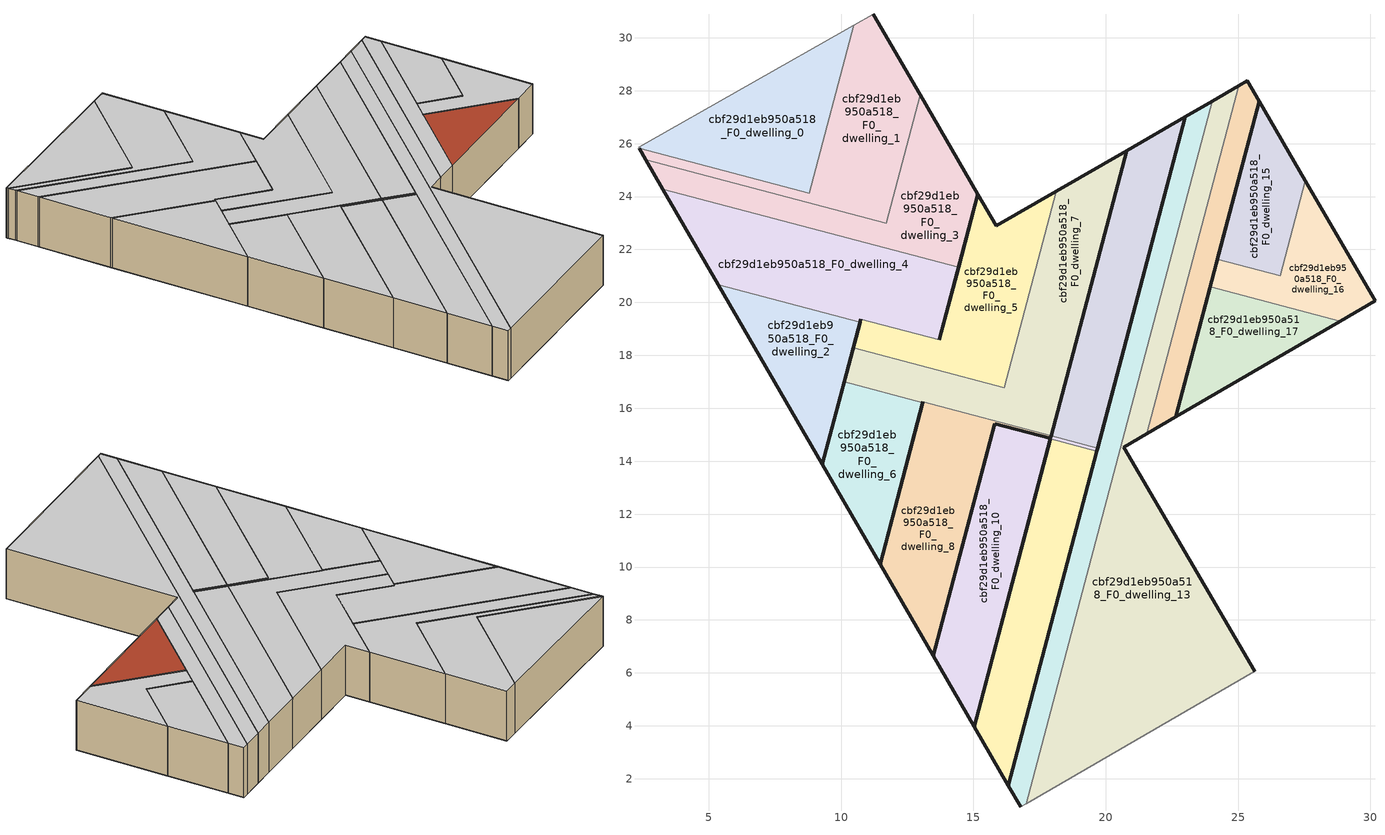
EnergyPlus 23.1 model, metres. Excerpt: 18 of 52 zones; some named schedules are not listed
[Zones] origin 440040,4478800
cbf29d1eb950a518_F0_dwelling_0
 floor ground (EU_floor_Construction): 8.8,24.12 10.49,30.48 2.34,25.87 2.38,25.82 z0
 wall adiabatic (EU_wall_Construction): 2.38,25.82 2.34,25.87 10.49,30.48 z0:3
 wall to cbf29d1eb950a518_F0_dwelling_1 (EU_wall_Construction): 10.49,30.48 8.8,24.12 2.38,25.82 z0:3
 ceiling to cbf29d1eb950a518_F1_dwelling_0 (EU_floor_Construction): 10.49,30.48 8.8,24.12 2.38,25.82 2.34,25.87 z3
cbf29d1eb950a518_F0_dwelling_1
 floor ground (EU_floor_Construction): 11.71,23 12.99,27.84 11.22,30.9 10.49,30.48 8.8,24.12 2.38,25.82 2.62,25.4 z0
 wall outside (EU_wall_Construction): 11.22,30.9 12.99,27.84 / 2.62,25.4 2.38,25.82 z0:3
 wall adiabatic (EU_wall_Construction): 10.49,30.48 11.22,30.9 z0:3
 wall to cbf29d1eb950a518_F0_dwelling_3 (EU_wall_Construction): 12.99,27.84 11.71,23 2.62,25.4 z0:3
 ceiling to cbf29d1eb950a518_F1_dwelling_1 (EU_floor_Construction): 11.22,30.9 12.99,27.84 11.71,23 2.62,25.4 2.38,25.82 8.8,24.12 10.49,30.48 z3
cbf29d1eb950a518_F0_dwelling_10
 floor ground (EU_floor_Construction): 15.03,3.97 17.9,14.81 17.91,14.85 19.67,14.39 19.7,14.49 17.93,14.95 17.91,14.86 15.8,15.42 15.79,15.37 13.48,6.64 z0
 wall outside (EU_wall_Construction): 19.7,14.49 19.67,14.39 / 17.91,14.85 17.9,14.81 15.03,3.97 13.48,6.64 15.79,15.37 15.8,15.42 17.91,14.86 17.93,14.95 z0:3; 19.67,14.38,3 19.67,14.39,0 19.67,14.38,0
 wall to cbf29d1eb950a518_F0_dwelling_9 (EU_wall_Construction): 17.93,14.95 19.7,14.49 z0:3
 wall to cbf29d1eb950a518_F0_dwelling_11 (EU_wall_Construction): 19.67,14.38 17.91,14.85 z0:3
 ceiling to cbf29d1eb950a518_F1_dwelling_10 (EU_floor_Construction): 19.7,14.49 19.67,14.38 17.91,14.85 17.9,14.81 15.03,3.97 13.48,6.64 15.79,15.37 15.8,15.42 17.91,14.86 17.93,14.95 z3
cbf29d1eb950a518_F0_dwelling_11
 floor ground (EU_floor_Construction): 16.32,1.74 19.67,14.38 17.91,14.85 15.03,3.97 z0
 wall outside (EU_wall_Construction): 19.67,14.38 16.32,1.74 15.03,3.97 17.91,14.85 z0:3
 ceiling to cbf29d1eb950a518_F1_dwelling_11 (EU_floor_Construction): 19.67,14.38 16.32,1.74 15.03,3.97 17.91,14.85 z3
cbf29d1eb950a518_F0_dwelling_12
 floor ground (EU_floor_Construction): 16.99,1.05 24.02,27.6 23.01,27.02 16.32,1.74 16.79,0.93 z0
 wall outside (EU_wall_Construction): 16.79,0.93 16.32,1.74 23.01,27.02 24.02,27.6 z0:3
 wall to cbf29d1eb950a518_F0_dwelling_13 (EU_wall_Construction): 24.02,27.6 16.99,1.05 z0:3
 wall adiabatic (EU_wall_Construction): 16.99,1.05 16.79,0.93 z0:3
 ceiling to cbf29d1eb950a518_F1_dwelling_12 (EU_floor_Construction): 24.02,27.6 16.99,1.05 16.79,0.93 16.32,1.74 23.01,27.02 z3
cbf29d1eb950a518_F0_dwelling_13
 floor ground (EU_floor_Construction): 25.63,6.06 20.69,14.54 21.55,15.04 25.03,28.19 24.02,27.6 16.99,1.05 z0
 wall outside (EU_wall_Construction): 24.02,27.6 25.03,28.19 / 21.55,15.04 20.69,14.54 25.63,6.06 z0:3
 wall to cbf29d1eb950a518_F0_dwelling_14 (EU_wall_Construction): 25.03,28.19 21.55,15.04 z0:3
 wall adiabatic (EU_wall_Construction): 25.63,6.06 16.99,1.05 z0:3
 ceiling to cbf29d1eb950a518_F1_dwelling_13 (EU_floor_Construction): 25.03,28.19 21.55,15.04 20.69,14.54 25.63,6.06 16.99,1.05 24.02,27.6 z3
cbf29d1eb950a518_F0_dwelling_14
 floor ground (EU_floor_Construction): 22.64,15.67 25.8,27.6 25.35,28.37 25.03,28.19 21.55,15.04 z0
 wall outside (EU_wall_Construction): 25.03,28.19 25.35,28.37 25.8,27.6 22.64,15.67 21.55,15.04 z0:3
 ceiling to cbf29d1eb950a518_F1_dwelling_14 (EU_floor_Construction): 25.35,28.37 25.8,27.6 22.64,15.67 21.55,15.04 25.03,28.19 z3
cbf29d1eb950a518_F0_dwelling_15
 floor ground (EU_floor_Construction): 26.59,21.01 27.54,24.6 25.8,27.6 24.22,21.64 z0
 wall outside (EU_wall_Construction): 24.22,21.64 25.8,27.6 27.54,24.6 z0:3
 wall to cbf29d1eb950a518_F0_dwelling_16 (EU_wall_Construction): 27.54,24.6 26.59,21.01 24.22,21.64 z0:3
 ceiling to cbf29d1eb950a518_F1_dwelling_15 (EU_floor_Construction): 25.8,27.6 27.54,24.6 26.59,21.01 24.22,21.64 z3
cbf29d1eb950a518_F0_dwelling_16
 floor ground (EU_floor_Construction): 30.18,20.05 27.54,24.6 26.59,21.01 24.22,21.64 23.95,20.59 28.87,19.29 z0
 wall outside (EU_wall_Construction): 27.54,24.6 30.18,20.05 28.87,19.29 / 23.95,20.59 24.22,21.64 z0:3
 wall to cbf29d1eb950a518_F0_dwelling_17 (EU_wall_Construction): 28.87,19.29 23.95,20.59 z0:3
 ceiling to cbf29d1eb950a518_F1_dwelling_16 (EU_floor_Construction): 27.54,24.6 30.18,20.05 28.87,19.29 23.95,20.59 24.22,21.64 26.59,21.01 z3
cbf29d1eb950a518_F0_dwelling_17
 floor ground (EU_floor_Construction): 28.87,19.29 23.95,20.59 22.64,15.67 z0
 wall outside (EU_wall_Construction): 28.87,19.29 22.64,15.67 23.95,20.59 z0:3
 roof outside (EU_roof_Construction): 28.87,19.29 22.64,15.67 23.95,20.59 z3
cbf29d1eb950a518_F0_dwelling_2
 floor ground (EU_floor_Construction): 9.29,13.88 10.72,19.25 5.36,20.67 z0
 wall outside (EU_wall_Construction): 10.72,19.25 9.29,13.88 5.36,20.67 z0:3
 wall to cbf29d1eb950a518_F0_dwelling_4 (EU_wall_Construction): 5.36,20.67 10.72,19.25 z0:3
 ceiling to cbf29d1eb950a518_F1_dwelling_2 (EU_floor_Construction): 10.72,19.25 9.29,13.88 5.36,20.67 z3
cbf29d1eb950a518_F0_dwelling_3
 floor ground (EU_floor_Construction): 14.44,21.33 15.17,24.08 12.99,27.84 11.71,23 2.62,25.4 3.27,24.28 z0
 wall outside (EU_wall_Construction): 12.99,27.84 15.17,24.08 14.44,21.33 / 3.27,24.28 2.62,25.4 z0:3
 wall to cbf29d1eb950a518_F0_dwelling_4 (EU_wall_Construction): 14.44,21.33 3.27,24.28 z0:3
 ceiling to cbf29d1eb950a518_F1_dwelling_3 (EU_floor_Construction): 12.99,27.84 15.17,24.08 14.44,21.33 3.27,24.28 2.62,25.4 11.71,23 z3
cbf29d1eb950a518_F0_dwelling_4
 floor ground (EU_floor_Construction): 13.71,18.59 14.44,21.33 3.27,24.28 5.36,20.67 10.72,19.25 10.75,19.37 z0
 wall outside (EU_wall_Construction): 14.44,21.33 13.71,18.59 / 10.75,19.37 10.72,19.25 / 5.36,20.67 3.27,24.28 z0:3
 wall to cbf29d1eb950a518_F0_dwelling_5 (EU_wall_Construction): 13.71,18.59 10.75,19.37 z0:3
 ceiling to cbf29d1eb950a518_F1_dwelling_4 (EU_floor_Construction): 14.44,21.33 13.71,18.59 10.75,19.37 10.72,19.25 5.36,20.67 3.27,24.28 z3
cbf29d1eb950a518_F0_dwelling_5
 floor ground (EU_floor_Construction): 16.16,16.77 18.13,24.2 15.86,22.89 15.17,24.08 13.71,18.59 10.75,19.37 10.46,18.28 z0
 wall outside (EU_wall_Construction): 13.71,18.59 15.17,24.08 15.86,22.89 18.13,24.2 / 10.46,18.28 10.75,19.37 z0:3
 wall to cbf29d1eb950a518_F0_dwelling_7 (EU_wall_Construction): 18.13,24.2 16.16,16.77 10.46,18.28 z0:3
 ceiling to cbf29d1eb950a518_F1_dwelling_5 (EU_floor_Construction): 18.13,24.2 16.16,16.77 10.46,18.28 10.75,19.37 13.71,18.59 15.17,24.08 15.86,22.89 z3
cbf29d1eb950a518_F0_dwelling_6
 floor ground (EU_floor_Construction): 11.47,10.11 13.09,16.22 10.12,17 9.29,13.88 z0
 wall outside (EU_wall_Construction): 13.09,16.22 11.47,10.11 9.29,13.88 10.12,17 z0:3
 wall to cbf29d1eb950a518_F0_dwelling_7 (EU_wall_Construction): 10.12,17 13.09,16.22 z0:3
 ceiling to cbf29d1eb950a518_F1_dwelling_6 (EU_floor_Construction): 13.09,16.22 11.47,10.11 9.29,13.88 10.12,17 z3
cbf29d1eb950a518_F0_dwelling_7
 floor ground (EU_floor_Construction): 17.94,14.96 20.79,25.74 18.13,24.2 16.16,16.77 10.46,18.28 10.12,17 13.09,16.22 13.09,16.24 z0
 wall outside (EU_wall_Construction): 18.13,24.2 20.79,25.74 17.94,14.96 / 13.09,16.24 13.09,16.22 / 10.12,17 10.46,18.28 z0:3
 wall to cbf29d1eb950a518_F0_dwelling_8 (EU_wall_Construction): 17.94,14.96 13.09,16.24 z0:3
 ceiling to cbf29d1eb950a518_F1_dwelling_7 (EU_floor_Construction): 20.79,25.74 17.94,14.96 13.09,16.24 13.09,16.22 10.12,17 10.46,18.28 16.16,16.77 18.13,24.2 z3
cbf29d1eb950a518_F0_dwelling_8
 floor ground (EU_floor_Construction): 13.48,6.64 15.8,15.41 17.91,14.86 17.94,14.96 13.09,16.24 11.47,10.11 z0
 wall outside (EU_wall_Construction): 17.94,14.96 17.91,14.86 15.8,15.41 13.48,6.64 11.47,10.11 13.09,16.24 z0:3
 ceiling to cbf29d1eb950a518_F1_dwelling_8 (EU_floor_Construction): 17.94,14.96 17.91,14.86 15.8,15.41 13.48,6.64 11.47,10.11 13.09,16.24 z3
cbf29d1eb950a518_F0_dwelling_9
 floor ground (EU_floor_Construction): 19.7,14.49 23.01,27.02 20.79,25.74 17.93,14.95 z0
 wall outside (EU_wall_Construction): 17.93,14.95 20.79,25.74 23.01,27.02 19.7,14.49 z0:3
 ceiling to cbf29d1eb950a518_F1_dwelling_9 (EU_floor_Construction): 23.01,27.02 19.7,14.49 17.93,14.95 20.79,25.74 z3
[Building]
EU S2 Campaign: North Axis=0; Terrain=City; Solar Distribution=FullExterior
[Site:Location]
Madrid: Latitude=40.5; Longitude=-3.5; Time Zone=1; Elevation=609
[SizingPeriod:WeatherFileDays]
AnnualSizingPeriod: Begin Month=1; Begin Day of Month=1; End Month=12; End Day of Month=31; Day of Week for Start Day=Monday; Use Weather File Daylight Saving Period=No; Use Weather File Rain and Snow Indicators=No
[MATERIAL]
EU_InternalMass_Material: Roughness=MediumRough; Thickness=0.1; Conductivity=1; Density=1800; Specific Heat=900; Thermal Absorptance=0.9; Solar Absorptance=0.7; Visible Absorptance=0.7
[MATERIAL:NOMASS] Roughness=MediumRough; Thermal Absorptance=0.9; Solar Absorptance=0.7; Visible Absorptance=0.7
Name | Thermal Resistance
EU_wall_NoMass | 1.60022
EU_roof_NoMass | 1.57597
EU_floor_NoMass | 0.470652
[CONSTRUCTION]
EU_wall_Construction: EU_wall_NoMass
EU_roof_Construction: EU_roof_NoMass
EU_floor_Construction: EU_floor_NoMass
EU_InternalMass_Construction: EU_InternalMass_Material
[ZONE] Type=1; Multiplier=1; Ceiling Height=autocalculate; Floor Area=autocalculate; Part of Total Floor Area=Yes
Name | Volume
cbf29d1eb950a518_F0_dwelling_0 | 66.52
cbf29d1eb950a518_F0_dwelling_1 | 66.4977
cbf29d1eb950a518_F0_dwelling_10 | 67.0818
cbf29d1eb950a518_F0_dwelling_11 | 66.5295
cbf29d1eb950a518_F0_dwelling_12 | 66.5676
cbf29d1eb950a518_F0_dwelling_13 | 183.078
cbf29d1eb950a518_F0_dwelling_14 | 35.3906
cbf29d1eb950a518_F0_dwelling_15 | 36.327
cbf29d1eb950a518_F0_dwelling_16 | 38.8663
cbf29d1eb950a518_F0_dwelling_17 | 38.8601
cbf29d1eb950a518_F0_dwelling_2 | 46.1935
cbf29d1eb950a518_F0_dwelling_3 | 64.9984
cbf29d1eb950a518_F0_dwelling_4 | 88.3608
cbf29d1eb950a518_F0_dwelling_5 | 66.5105
cbf29d1eb950a518_F0_dwelling_6 | 43.9666
cbf29d1eb950a518_F0_dwelling_7 | 89.0779
cbf29d1eb950a518_F0_dwelling_8 | 66.5171
cbf29d1eb950a518_F0_dwelling_9 | 65.9612
[INTERNALMASS] Construction=EU_InternalMass_Construction
Name | Zone or ZoneList | Surface Area
cbf29d1eb950a518_F0_dwelling_0_EU_InternalMass | cbf29d1eb950a518_F0_dwelling_0 | 22.1737
cbf29d1eb950a518_F0_dwelling_1_EU_InternalMass | cbf29d1eb950a518_F0_dwelling_1 | 22.1669
cbf29d1eb950a518_F0_dwelling_2_EU_InternalMass | cbf29d1eb950a518_F0_dwelling_2 | 15.3955
cbf29d1eb950a518_F0_dwelling_3_EU_InternalMass | cbf29d1eb950a518_F0_dwelling_3 | 21.6708
cbf29d1eb950a518_F0_dwelling_4_EU_InternalMass | cbf29d1eb950a518_F0_dwelling_4 | 29.4517
cbf29d1eb950a518_F0_dwelling_5_EU_InternalMass | cbf29d1eb950a518_F0_dwelling_5 | 22.1701
cbf29d1eb950a518_F0_dwelling_6_EU_InternalMass | cbf29d1eb950a518_F0_dwelling_6 | 14.6512
cbf29d1eb950a518_F0_dwelling_7_EU_InternalMass | cbf29d1eb950a518_F0_dwelling_7 | 29.6931
cbf29d1eb950a518_F0_dwelling_8_EU_InternalMass | cbf29d1eb950a518_F0_dwelling_8 | 22.1679
cbf29d1eb950a518_F0_dwelling_9_EU_InternalMass | cbf29d1eb950a518_F0_dwelling_9 | 21.9874
cbf29d1eb950a518_F0_dwelling_10_EU_InternalMass | cbf29d1eb950a518_F0_dwelling_10 | 22.3606
cbf29d1eb950a518_F0_dwelling_11_EU_InternalMass | cbf29d1eb950a518_F0_dwelling_11 | 22.1757
cbf29d1eb950a518_F0_dwelling_12_EU_InternalMass | cbf29d1eb950a518_F0_dwelling_12 | 22.189
cbf29d1eb950a518_F0_dwelling_13_EU_InternalMass | cbf29d1eb950a518_F0_dwelling_13 | 61.0245
cbf29d1eb950a518_F0_dwelling_14_EU_InternalMass | cbf29d1eb950a518_F0_dwelling_14 | 11.797
cbf29d1eb950a518_F0_dwelling_15_EU_InternalMass | cbf29d1eb950a518_F0_dwelling_15 | 12.1089
cbf29d1eb950a518_F0_dwelling_16_EU_InternalMass | cbf29d1eb950a518_F0_dwelling_16 | 12.9554
cbf29d1eb950a518_F0_dwelling_17_EU_InternalMass | cbf29d1eb950a518_F0_dwelling_17 | 12.9543
[OTHEREQUIPMENT] Fuel Type=Electricity; Design Level Calculation Method=Watts/Area; Power per Zone Floor Area=1; Fraction Latent=0; Fraction Radiant=0; Fraction Lost=0; Carbon Dioxide Generation Rate=0; EndUse Subcategory=EU_Step8_InternalGains
Name | Zone or ZoneList or Space or SpaceList | Schedule
EU_Step8_InternalGain_cbf29d1eb950a518_F0_dwelling_0_f000 | cbf29d1eb950a518_F0_dwelling_0 | EU_Step8_GainSchedule_cbf29d1eb950a518_F0_dwelling_0_f000
EU_Step8_InternalGain_cbf29d1eb950a518_F0_dwelling_1_f000 | cbf29d1eb950a518_F0_dwelling_1 | EU_Step8_GainSchedule_cbf29d1eb950a518_F0_dwelling_1_f000
EU_Step8_InternalGain_cbf29d1eb950a518_F0_dwelling_2_f000 | cbf29d1eb950a518_F0_dwelling_2 | EU_Step8_GainSchedule_cbf29d1eb950a518_F0_dwelling_2_f000
EU_Step8_InternalGain_cbf29d1eb950a518_F0_dwelling_3_f000 | cbf29d1eb950a518_F0_dwelling_3 | EU_Step8_GainSchedule_cbf29d1eb950a518_F0_dwelling_3_f000
EU_Step8_InternalGain_cbf29d1eb950a518_F0_dwelling_4_f000 | cbf29d1eb950a518_F0_dwelling_4 | EU_Step8_GainSchedule_cbf29d1eb950a518_F0_dwelling_4_f000
EU_Step8_InternalGain_cbf29d1eb950a518_F0_dwelling_5_f000 | cbf29d1eb950a518_F0_dwelling_5 | EU_Step8_GainSchedule_cbf29d1eb950a518_F0_dwelling_5_f000
EU_Step8_InternalGain_cbf29d1eb950a518_F0_dwelling_6_f000 | cbf29d1eb950a518_F0_dwelling_6 | EU_Step8_GainSchedule_cbf29d1eb950a518_F0_dwelling_6_f000
EU_Step8_InternalGain_cbf29d1eb950a518_F0_dwelling_7_f000 | cbf29d1eb950a518_F0_dwelling_7 | EU_Step8_GainSchedule_cbf29d1eb950a518_F0_dwelling_7_f000
EU_Step8_InternalGain_cbf29d1eb950a518_F0_dwelling_8_f000 | cbf29d1eb950a518_F0_dwelling_8 | EU_Step8_GainSchedule_cbf29d1eb950a518_F0_dwelling_8_f000
EU_Step8_InternalGain_cbf29d1eb950a518_F0_dwelling_9_f000 | cbf29d1eb950a518_F0_dwelling_9 | EU_Step8_GainSchedule_cbf29d1eb950a518_F0_dwelling_9_f000
EU_Step8_InternalGain_cbf29d1eb950a518_F0_dwelling_10_f000 | cbf29d1eb950a518_F0_dwelling_10 | EU_Step8_GainSchedule_cbf29d1eb950a518_F0_dwelling_10_f000
EU_Step8_InternalGain_cbf29d1eb950a518_F0_dwelling_11_f000 | cbf29d1eb950a518_F0_dwelling_11 | EU_Step8_GainSchedule_cbf29d1eb950a518_F0_dwelling_11_f000
EU_Step8_InternalGain_cbf29d1eb950a518_F0_dwelling_12_f000 | cbf29d1eb950a518_F0_dwelling_12 | EU_Step8_GainSchedule_cbf29d1eb950a518_F0_dwelling_12_f000
EU_Step8_InternalGain_cbf29d1eb950a518_F0_dwelling_13_f000 | cbf29d1eb950a518_F0_dwelling_13 | EU_Step8_GainSchedule_cbf29d1eb950a518_F0_dwelling_13_f000
EU_Step8_InternalGain_cbf29d1eb950a518_F0_dwelling_14_f000 | cbf29d1eb950a518_F0_dwelling_14 | EU_Step8_GainSchedule_cbf29d1eb950a518_F0_dwelling_14_f000
EU_Step8_InternalGain_cbf29d1eb950a518_F0_dwelling_15_f000 | cbf29d1eb950a518_F0_dwelling_15 | EU_Step8_GainSchedule_cbf29d1eb950a518_F0_dwelling_15_f000
EU_Step8_InternalGain_cbf29d1eb950a518_F0_dwelling_16_f000 | cbf29d1eb950a518_F0_dwelling_16 | EU_Step8_GainSchedule_cbf29d1eb950a518_F0_dwelling_16_f000
EU_Step8_InternalGain_cbf29d1eb950a518_F0_dwelling_17_f000 | cbf29d1eb950a518_F0_dwelling_17 | EU_Step8_GainSchedule_cbf29d1eb950a518_F0_dwelling_17_f000
[ZONEVENTILATION:DESIGNFLOWRATE] Schedule=EU_AlwaysOn; Design Flow Rate Calculation Method=AirChanges/Hour; Air Changes per Hour=0.480704; Ventilation Type=Natural; Fan Pressure Rise=0; Fan Total Efficiency=1; Constant Term Coefficient=1; Temperature Term Coefficient=0; Velocity Term Coefficient=0; Velocity Squared Term Coefficient=0; Minimum Indoor Temperature=-100; Maximum Indoor Temperature=100; Delta Temperature=-100; Minimum Outdoor Temperature=-100; Maximum Outdoor Temperature=100; Maximum Wind Speed=40
Name | Zone or ZoneList or Space or SpaceList
EU_ConstantAir_cbf29d1eb950a518_F0_dwelling_0 | cbf29d1eb950a518_F0_dwelling_0
EU_ConstantAir_cbf29d1eb950a518_F0_dwelling_1 | cbf29d1eb950a518_F0_dwelling_1
EU_ConstantAir_cbf29d1eb950a518_F0_dwelling_2 | cbf29d1eb950a518_F0_dwelling_2
EU_ConstantAir_cbf29d1eb950a518_F0_dwelling_3 | cbf29d1eb950a518_F0_dwelling_3
EU_ConstantAir_cbf29d1eb950a518_F0_dwelling_4 | cbf29d1eb950a518_F0_dwelling_4
EU_ConstantAir_cbf29d1eb950a518_F0_dwelling_5 | cbf29d1eb950a518_F0_dwelling_5
EU_ConstantAir_cbf29d1eb950a518_F0_dwelling_6 | cbf29d1eb950a518_F0_dwelling_6
EU_ConstantAir_cbf29d1eb950a518_F0_dwelling_7 | cbf29d1eb950a518_F0_dwelling_7
EU_ConstantAir_cbf29d1eb950a518_F0_dwelling_8 | cbf29d1eb950a518_F0_dwelling_8
EU_ConstantAir_cbf29d1eb950a518_F0_dwelling_9 | cbf29d1eb950a518_F0_dwelling_9
EU_ConstantAir_cbf29d1eb950a518_F0_dwelling_10 | cbf29d1eb950a518_F0_dwelling_10
EU_ConstantAir_cbf29d1eb950a518_F0_dwelling_11 | cbf29d1eb950a518_F0_dwelling_11
EU_ConstantAir_cbf29d1eb950a518_F0_dwelling_12 | cbf29d1eb950a518_F0_dwelling_12
EU_ConstantAir_cbf29d1eb950a518_F0_dwelling_13 | cbf29d1eb950a518_F0_dwelling_13
EU_ConstantAir_cbf29d1eb950a518_F0_dwelling_14 | cbf29d1eb950a518_F0_dwelling_14
EU_ConstantAir_cbf29d1eb950a518_F0_dwelling_15 | cbf29d1eb950a518_F0_dwelling_15
EU_ConstantAir_cbf29d1eb950a518_F0_dwelling_16 | cbf29d1eb950a518_F0_dwelling_16
EU_ConstantAir_cbf29d1eb950a518_F0_dwelling_17 | cbf29d1eb950a518_F0_dwelling_17
[HVACTEMPLATE:THERMOSTAT] Constant Heating Setpoint=20; Constant Cooling Setpoint=50
EU_HeatOnly_cbf29d1eb950a518_F0_dwelling_0; EU_HeatOnly_cbf29d1eb950a518_F0_dwelling_1; EU_HeatOnly_cbf29d1eb950a518_F0_dwelling_2; EU_HeatOnly_cbf29d1eb950a518_F0_dwelling_3; EU_HeatOnly_cbf29d1eb950a518_F0_dwelling_4; EU_HeatOnly_cbf29d1eb950a518_F0_dwelling_5; EU_HeatOnly_cbf29d1eb950a518_F0_dwelling_6; EU_HeatOnly_cbf29d1eb950a518_F0_dwelling_7; EU_HeatOnly_cbf29d1eb950a518_F0_dwelling_8; EU_HeatOnly_cbf29d1eb950a518_F0_dwelling_9; EU_HeatOnly_cbf29d1eb950a518_F0_dwelling_10; EU_HeatOnly_cbf29d1eb950a518_F0_dwelling_11; EU_HeatOnly_cbf29d1eb950a518_F0_dwelling_12; EU_HeatOnly_cbf29d1eb950a518_F0_dwelling_13; EU_HeatOnly_cbf29d1eb950a518_F0_dwelling_14; EU_HeatOnly_cbf29d1eb950a518_F0_dwelling_15; EU_HeatOnly_cbf29d1eb950a518_F0_dwelling_16; EU_HeatOnly_cbf29d1eb950a518_F0_dwelling_17; EU_HeatOnly_cbf29d1eb950a518_F1_dwelling_0; EU_HeatOnly_cbf29d1eb950a518_F1_dwelling_1; EU_HeatOnly_cbf29d1eb950a518_F1_dwelling_2; EU_HeatOnly_cbf29d1eb950a518_F1_dwelling_3; EU_HeatOnly_cbf29d1eb950a518_F1_dwelling_4; EU_HeatOnly_cbf29d1eb950a518_F1_dwelling_5; EU_HeatOnly_cbf29d1eb950a518_F1_dwelling_6; EU_HeatOnly_cbf29d1eb950a518_F1_dwelling_7
